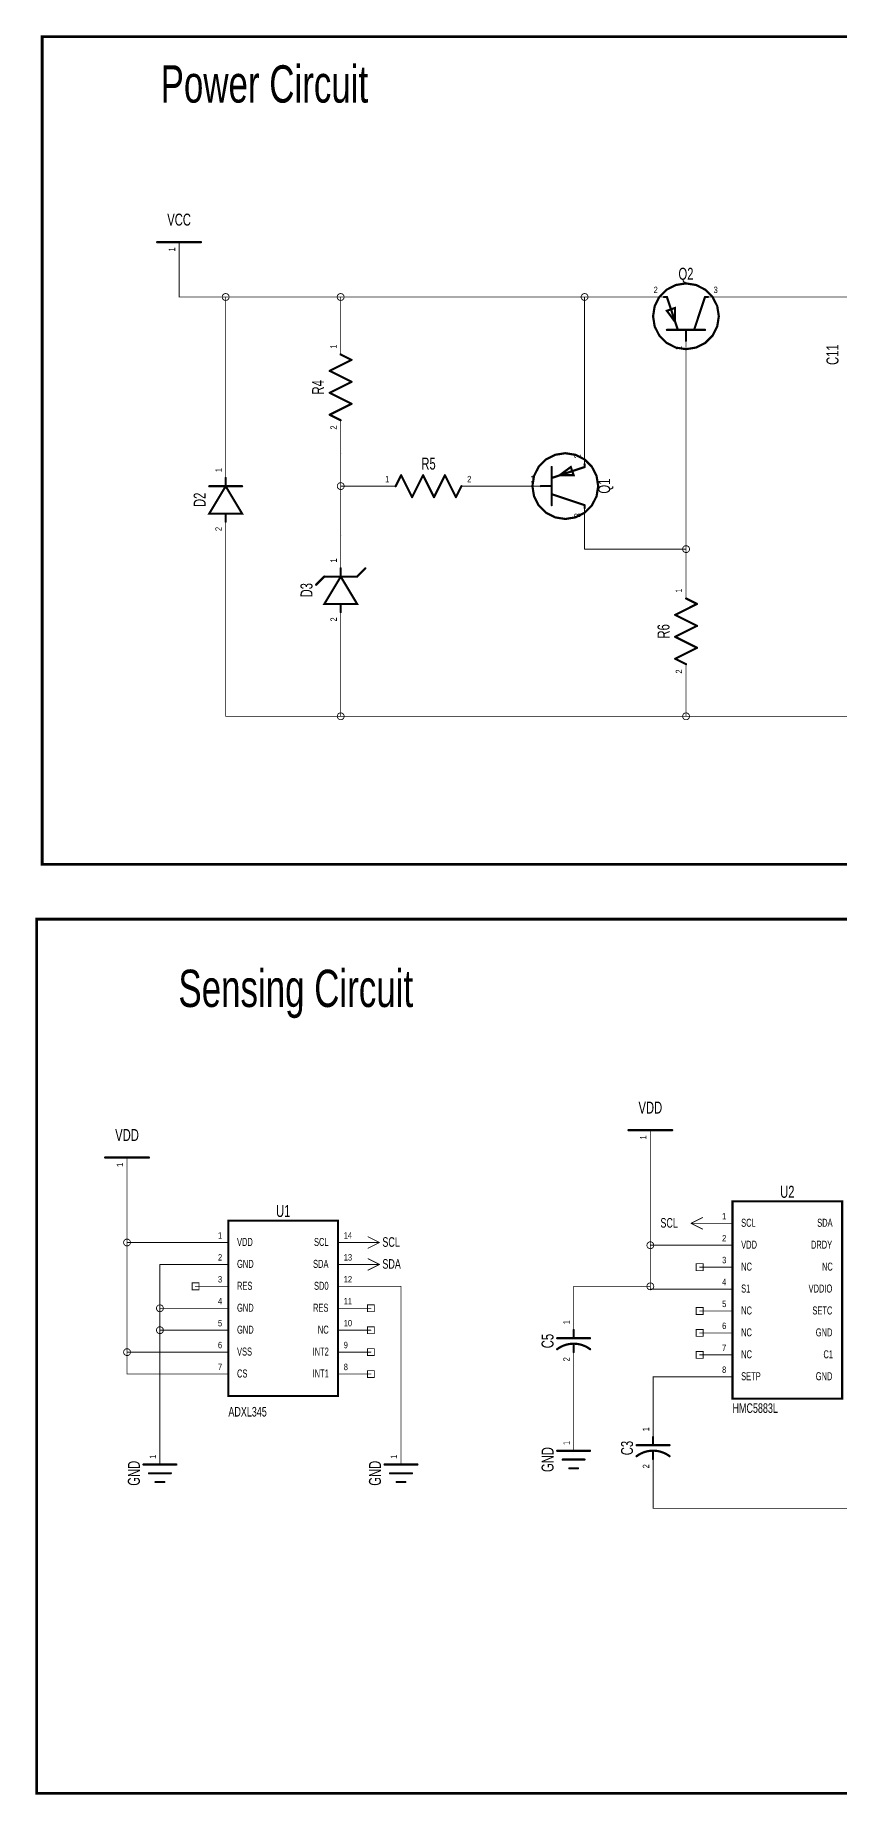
# Model space of a CAD drawing. Extents: x -0.01 to 8.42, y -0.01 to 8.02.
# Drawn here: x -0.01 to 3.66, y -0.01 to 8.02 of the extents above; entities that cross this region are included whole.
import ezdxf
from ezdxf.enums import TextEntityAlignment as Align

# ---------------------------------------------------------------- set-up
doc = ezdxf.new("R2010")
doc.units = 0
for name, color, linetype in [('Element', 253, 'CONTINUOUS'), ('Net', 50, 'CONTINUOUS'), ('Pin', 50, 'CONTINUOUS'), ('Shapes', 252, 'CONTINUOUS')]:
    doc.layers.add(name, color=color, linetype=linetype)

msp = doc.modelspace()

# ---------------------------------------------------------------- linework, layer by layer
at = {"layer": 'Element', "linetype": 'CONTINUOUS'}
for points, const_width in [([(0.5475, 7.075, 1), (0.5525, 7.075, 1), (0.5475, 7.075, 1)], 0.0049), ([(0.7475, 7.075, 1), (0.7525, 7.075, 1), (0.7475, 7.075, 1)], 0.0049), ([(2.86, 6.825, 1), (2.865, 6.825, 1), (2.86, 6.825, 1)], 0.0049), ([(2.873, 6.825, 1), (2.878, 6.825, 1), (2.873, 6.825, 1)], 0.0049), ([(2.873, 6.825, 1), (2.878, 6.825, 1), (2.873, 6.825, 1)], 0.0049), ([(3.047, 6.825, 1), (3.052, 6.825, 1), (3.047, 6.825, 1)], 0.0049), ([(3.047, 6.825, 1), (3.052, 6.825, 1), (3.047, 6.825, 1)], 0.0049), ([(3.06, 6.825, 1), (3.065, 6.825, 1), (3.06, 6.825, 1)], 0.0049), ([(2.81, 6.737, 1), (2.815, 6.737, 1), (2.81, 6.737, 1)], 0.005), ([(2.873, 6.675, 1), (2.878, 6.675, 1), (2.873, 6.675, 1)], 0.0049), ([(2.91, 6.712, 1), (2.915, 6.712, 1), (2.91, 6.712, 1)], 0.0049), ([(2.923, 6.675, 1), (2.928, 6.675, 1), (2.923, 6.675, 1)], 0.0049), ([(2.96, 6.675, 1), (2.965, 6.675, 1), (2.96, 6.675, 1)], 0.0049), ([(2.997, 6.675, 1), (3.002, 6.675, 1), (2.997, 6.675, 1)], 0.0049), ([(3.047, 6.675, 1), (3.052, 6.675, 1), (3.047, 6.675, 1)], 0.0049), ([(2.96, 6.625, 1), (2.965, 6.625, 1), (2.96, 6.625, 1)], 0.0049), ([(1.3845, 6.563, 1), (1.3895, 6.563, 1), (1.3845, 6.563, 1)], 0.0049), ([(1.4345, 6.538, 1), (1.4395, 6.538, 1), (1.4345, 6.538, 1)], 0.0049), ([(1.4345, 6.538, 1), (1.4395, 6.538, 1), (1.4345, 6.538, 1)], 0.0049), ([(1.3345, 6.488, 1), (1.3395, 6.488, 1), (1.3345, 6.488, 1)], 0.0049), ([(1.3345, 6.488, 1), (1.3395, 6.488, 1), (1.3345, 6.488, 1)], 0.0049), ([(1.4345, 6.438, 1), (1.4395, 6.438, 1), (1.4345, 6.438, 1)], 0.0049), ([(1.4345, 6.438, 1), (1.4395, 6.438, 1), (1.4345, 6.438, 1)], 0.0049), ([(1.3345, 6.388, 1), (1.3395, 6.388, 1), (1.3345, 6.388, 1)], 0.0049), ([(1.3345, 6.388, 1), (1.3395, 6.388, 1), (1.3345, 6.388, 1)], 0.0049), ([(1.4345, 6.338, 1), (1.4395, 6.338, 1), (1.4345, 6.338, 1)], 0.0049), ([(1.4345, 6.338, 1), (1.4395, 6.338, 1), (1.4345, 6.338, 1)], 0.0049), ([(1.3345, 6.288, 1), (1.3395, 6.288, 1), (1.3345, 6.288, 1)], 0.0049), ([(1.3345, 6.288, 1), (1.3395, 6.288, 1), (1.3345, 6.288, 1)], 0.0049), ([(1.3845, 6.263, 1), (1.3895, 6.263, 1), (1.3845, 6.263, 1)], 0.0049), ([(2.3475, 6.0495, 1), (2.3525, 6.0495, 1), (2.3475, 6.0495, 1)], 0.0049), ([(2.4975, 6.0625, 1), (2.5025, 6.0625, 1), (2.4975, 6.0625, 1)], 0.0049), ([(2.4975, 6.0495, 1), (2.5025, 6.0495, 1), (2.4975, 6.0495, 1)], 0.0049), ([(2.4975, 6.0495, 1), (2.5025, 6.0495, 1), (2.4975, 6.0495, 1)], 0.0049), ([(0.785, 5.962, 1), (0.79, 5.962, 1), (0.785, 5.962, 1)], 0.0049), ([(0.86, 6, 1), (0.865, 6, 1), (0.86, 6, 1)], 0.0049), ([(0.86, 5.962, 1), (0.865, 5.962, 1), (0.86, 5.962, 1)], 0.0049), ([(0.86, 5.962, 1), (0.865, 5.962, 1), (0.86, 5.962, 1)], 0.0049), ([(0.935, 5.962, 1), (0.94, 5.962, 1), (0.935, 5.962, 1)], 0.0049), ([(1.6355, 5.962, 1), (1.6405, 5.962, 1), (1.6355, 5.962, 1)], 0.0049), ([(1.6605, 6.012, 1), (1.6655, 6.012, 1), (1.6605, 6.012, 1)], 0.0049), ([(1.6605, 6.012, 1), (1.6655, 6.012, 1), (1.6605, 6.012, 1)], 0.0049), ([(1.7605, 6.012, 1), (1.7655, 6.012, 1), (1.7605, 6.012, 1)], 0.0049), ([(1.7605, 6.012, 1), (1.7655, 6.012, 1), (1.7605, 6.012, 1)], 0.0049), ([(1.8605, 6.012, 1), (1.8655, 6.012, 1), (1.8605, 6.012, 1)], 0.0049), ([(1.8605, 6.012, 1), (1.8655, 6.012, 1), (1.8605, 6.012, 1)], 0.0049), ([(1.9355, 5.962, 1), (1.9405, 5.962, 1), (1.9355, 5.962, 1)], 0.0049), ([(2.2595, 5.9625, 1), (2.2645, 5.9625, 1), (2.2595, 5.9625, 1)], 0.005), ([(2.2975, 5.9625, 1), (2.3025, 5.9625, 1), (2.2975, 5.9625, 1)], 0.0049), ([(2.3475, 5.9995, 1), (2.3525, 5.9995, 1), (2.3475, 5.9995, 1)], 0.0049), ([(2.3475, 5.9625, 1), (2.3525, 5.9625, 1), (2.3475, 5.9625, 1)], 0.0049), ([(2.3845, 6.0125, 1), (2.3895, 6.0125, 1), (2.3845, 6.0125, 1)], 0.0049), ([(1.7105, 5.912, 1), (1.7155, 5.912, 1), (1.7105, 5.912, 1)], 0.0049), ([(1.7105, 5.912, 1), (1.7155, 5.912, 1), (1.7105, 5.912, 1)], 0.0049), ([(1.8105, 5.912, 1), (1.8155, 5.912, 1), (1.8105, 5.912, 1)], 0.0049), ([(1.8105, 5.912, 1), (1.8155, 5.912, 1), (1.8105, 5.912, 1)], 0.0049), ([(1.9105, 5.912, 1), (1.9155, 5.912, 1), (1.9105, 5.912, 1)], 0.0049), ([(1.9105, 5.912, 1), (1.9155, 5.912, 1), (1.9105, 5.912, 1)], 0.0049), ([(2.3475, 5.9255, 1), (2.3525, 5.9255, 1), (2.3475, 5.9255, 1)], 0.0049), ([(2.3475, 5.8755, 1), (2.3525, 5.8755, 1), (2.3475, 5.8755, 1)], 0.0049), ([(2.4975, 5.8755, 1), (2.5025, 5.8755, 1), (2.4975, 5.8755, 1)], 0.0049), ([(2.4975, 5.8755, 1), (2.5025, 5.8755, 1), (2.4975, 5.8755, 1)], 0.0049), ([(2.4975, 5.8625, 1), (2.5025, 5.8625, 1), (2.4975, 5.8625, 1)], 0.0049), ([(0.86, 5.837, 1), (0.865, 5.837, 1), (0.86, 5.837, 1)], 0.0049), ([(0.86, 5.8, 1), (0.865, 5.8, 1), (0.86, 5.8, 1)], 0.0049), ([(1.31, 5.55, 1), (1.315, 5.55, 1), (1.31, 5.55, 1)], 0.0049), ([(1.31, 5.5495, 1), (1.315, 5.5495, 1), (1.31, 5.5495, 1)], 0.0049), ([(1.385, 5.5875, 1), (1.39, 5.5875, 1), (1.385, 5.5875, 1)], 0.0049), ([(1.385, 5.5495, 1), (1.39, 5.5495, 1), (1.385, 5.5495, 1)], 0.0049), ([(1.385, 5.5495, 1), (1.39, 5.5495, 1), (1.385, 5.5495, 1)], 0.0049), ([(1.46, 5.55, 1), (1.465, 5.55, 1), (1.46, 5.55, 1)], 0.0049), ([(1.46, 5.5495, 1), (1.465, 5.5495, 1), (1.46, 5.5495, 1)], 0.0049), ([(1.4975, 5.5875, 1), (1.5025, 5.5875, 1), (1.4975, 5.5875, 1)], 0.0049), ([(1.2725, 5.5125, 1), (1.2775, 5.5125, 1), (1.2725, 5.5125, 1)], 0.0049), ([(1.385, 5.4245, 1), (1.39, 5.4245, 1), (1.385, 5.4245, 1)], 0.0049), ([(1.385, 5.3875, 1), (1.39, 5.3875, 1), (1.385, 5.3875, 1)], 0.0049), ([(2.9105, 5.375, 1), (2.9155, 5.375, 1), (2.9105, 5.375, 1)], 0.0049), ([(2.9105, 5.375, 1), (2.9155, 5.375, 1), (2.9105, 5.375, 1)], 0.0049), ([(2.9605, 5.45, 1), (2.9655, 5.45, 1), (2.9605, 5.45, 1)], 0.0049), ([(3.0105, 5.425, 1), (3.0155, 5.425, 1), (3.0105, 5.425, 1)], 0.0049), ([(3.0105, 5.425, 1), (3.0155, 5.425, 1), (3.0105, 5.425, 1)], 0.0049), ([(3.0105, 5.325, 1), (3.0155, 5.325, 1), (3.0105, 5.325, 1)], 0.0049), ([(3.0105, 5.325, 1), (3.0155, 5.325, 1), (3.0105, 5.325, 1)], 0.0049), ([(2.9105, 5.275, 1), (2.9155, 5.275, 1), (2.9105, 5.275, 1)], 0.0049), ([(2.9105, 5.275, 1), (2.9155, 5.275, 1), (2.9105, 5.275, 1)], 0.0049), ([(3.0105, 5.225, 1), (3.0155, 5.225, 1), (3.0105, 5.225, 1)], 0.0049), ([(3.0105, 5.225, 1), (3.0155, 5.225, 1), (3.0105, 5.225, 1)], 0.0049), ([(2.9105, 5.175, 1), (2.9155, 5.175, 1), (2.9105, 5.175, 1)], 0.0049), ([(2.9105, 5.175, 1), (2.9155, 5.175, 1), (2.9105, 5.175, 1)], 0.0049), ([(2.9605, 5.15, 1), (2.9655, 5.15, 1), (2.9605, 5.15, 1)], 0.0049), ([(2.6975, 3.025, 1), (2.7025, 3.025, 1), (2.6975, 3.025, 1)], 0.0049), ([(2.8975, 3.025, 1), (2.9025, 3.025, 1), (2.8975, 3.025, 1)], 0.0049), ([(0.31, 2.9, 1), (0.315, 2.9, 1), (0.31, 2.9, 1)], 0.0049), ([(0.51, 2.9, 1), (0.515, 2.9, 1), (0.51, 2.9, 1)], 0.0049), ([(2.4475, 2.113, 1), (2.4525, 2.113, 1), (2.4475, 2.113, 1)], 0.0049), ([(2.3723, 2.0258, 1), (2.3773, 2.0258, 1), (2.3723, 2.0258, 1)], 0.005), ([(2.3725, 2.076, 1), (2.3775, 2.076, 1), (2.3725, 2.076, 1)], 0.0049), ([(2.4475, 2.076, 1), (2.4525, 2.076, 1), (2.4475, 2.076, 1)], 0.0049), ([(2.4475, 2.051, 1), (2.4525, 2.051, 1), (2.4475, 2.051, 1)], 0.0049), ([(2.4475, 2.013, 1), (2.4525, 2.013, 1), (2.4475, 2.013, 1)], 0.0049), ([(2.5225, 2.076, 1), (2.5275, 2.076, 1), (2.5225, 2.076, 1)], 0.0049), ([(2.5227, 2.0258, 1), (2.5277, 2.0258, 1), (2.5227, 2.0258, 1)], 0.005), ([(2.81, 1.625, 1), (2.815, 1.625, 1), (2.81, 1.625, 1)], 0.0049), ([(2.3725, 1.5625, 1), (2.3775, 1.5625, 1), (2.3725, 1.5625, 1)], 0.0049), ([(2.3975, 1.5225, 1), (2.4025, 1.5225, 1), (2.3975, 1.5225, 1)], 0.0049), ([(2.4975, 1.5225, 1), (2.5025, 1.5225, 1), (2.4975, 1.5225, 1)], 0.0049), ([(2.5225, 1.5625, 1), (2.5275, 1.5625, 1), (2.5225, 1.5625, 1)], 0.0049), ([(2.7348, 1.5378, 1), (2.7398, 1.5378, 1), (2.7348, 1.5378, 1)], 0.005), ([(2.735, 1.588, 1), (2.74, 1.588, 1), (2.735, 1.588, 1)], 0.0049), ([(2.81, 1.588, 1), (2.815, 1.588, 1), (2.81, 1.588, 1)], 0.0049), ([(2.81, 1.563, 1), (2.815, 1.563, 1), (2.81, 1.563, 1)], 0.0049), ([(2.81, 1.525, 1), (2.815, 1.525, 1), (2.81, 1.525, 1)], 0.0049), ([(2.885, 1.588, 1), (2.89, 1.588, 1), (2.885, 1.588, 1)], 0.0049), ([(2.8852, 1.5378, 1), (2.8902, 1.5378, 1), (2.8852, 1.5378, 1)], 0.005), ([(0.485, 1.5, 1), (0.49, 1.5, 1), (0.485, 1.5, 1)], 0.0049), ([(0.51, 1.46, 1), (0.515, 1.46, 1), (0.51, 1.46, 1)], 0.0049), ([(0.61, 1.46, 1), (0.615, 1.46, 1), (0.61, 1.46, 1)], 0.0049), ([(0.635, 1.5, 1), (0.64, 1.5, 1), (0.635, 1.5, 1)], 0.0049), ([(1.585, 1.5, 1), (1.59, 1.5, 1), (1.585, 1.5, 1)], 0.0049), ([(1.61, 1.46, 1), (1.615, 1.46, 1), (1.61, 1.46, 1)], 0.0049), ([(1.71, 1.46, 1), (1.715, 1.46, 1), (1.71, 1.46, 1)], 0.0049), ([(1.735, 1.5, 1), (1.74, 1.5, 1), (1.735, 1.5, 1)], 0.0049), ([(2.4275, 1.4825, 1), (2.4325, 1.4825, 1), (2.4275, 1.4825, 1)], 0.0049), ([(2.4675, 1.4825, 1), (2.4725, 1.4825, 1), (2.4675, 1.4825, 1)], 0.0049), ([(0.54, 1.42, 1), (0.545, 1.42, 1), (0.54, 1.42, 1)], 0.0049), ([(0.58, 1.42, 1), (0.585, 1.42, 1), (0.58, 1.42, 1)], 0.0049), ([(1.64, 1.42, 1), (1.645, 1.42, 1), (1.64, 1.42, 1)], 0.0049), ([(1.68, 1.42, 1), (1.685, 1.42, 1), (1.68, 1.42, 1)], 0.0049)]:
    msp.add_lwpolyline(points, format="xyb", dxfattribs=dict(at, const_width=const_width))
for points, const_width in [([(0.55, 7.075), (0.75, 7.075)], 0.0098), ([(2.8125, 6.737), (2.8198, 6.6906), (2.8411, 6.6488), (2.8743, 6.6156), (2.9161, 6.5943), (2.9625, 6.587), (3.0089, 6.5943), (3.0507, 6.6156), (3.0839, 6.6488), (3.1052, 6.6906), (3.1125, 6.737), (3.1052, 6.7833), (3.0839, 6.8252), (3.0507, 6.8583), (3.0089, 6.8797), (2.9625, 6.887), (2.9161, 6.8797), (2.8743, 6.8583), (2.8411, 6.8252), (2.8198, 6.7833), (2.8125, 6.737)], 0.01), ([(2.8625, 6.825), (2.8755, 6.825)], 0.0098), ([(2.9255, 6.675), (2.8755, 6.825)], 0.0098), ([(2.9995, 6.675), (3.0495, 6.825)], 0.0098), ([(3.0495, 6.825), (3.0625, 6.825)], 0.0098), ([(2.9125, 6.712), (2.9125, 6.775), (2.8755, 6.762), (2.9125, 6.712)], 0.0098), ([(2.8755, 6.675), (3.0495, 6.675)], 0.0098), ([(2.9625, 6.625), (2.9625, 6.675)], 0.0098), ([(1.437, 6.538), (1.337, 6.488)], 0.0098), ([(1.387, 6.563), (1.437, 6.538)], 0.0098), ([(1.337, 6.488), (1.437, 6.438)], 0.0098), ([(1.437, 6.438), (1.337, 6.388)], 0.0098), ([(1.337, 6.388), (1.437, 6.338)], 0.0098), ([(1.437, 6.338), (1.337, 6.288)], 0.0098), ([(1.337, 6.288), (1.387, 6.263)], 0.0098), ([(2.262, 5.9625), (2.2693, 5.9161), (2.2906, 5.8743), (2.3238, 5.8411), (2.3656, 5.8198), (2.412, 5.8125), (2.4583, 5.8198), (2.5002, 5.8411), (2.5333, 5.8743), (2.5547, 5.9161), (2.562, 5.9625), (2.5547, 6.0089), (2.5333, 6.0507), (2.5002, 6.0839), (2.4583, 6.1052), (2.412, 6.1125), (2.3656, 6.1052), (2.3238, 6.0839), (2.2906, 6.0507), (2.2693, 6.0089), (2.262, 5.9625)], 0.01), ([(2.35, 6.0495), (2.35, 5.8755)], 0.0098), ([(2.35, 5.9995), (2.5, 6.0495)], 0.0098), ([(2.387, 6.0125), (2.45, 6.0125), (2.437, 6.0495), (2.387, 6.0125)], 0.0098), ([(2.5, 6.0625), (2.5, 6.0495)], 0.0098), ([(0.8625, 5.962), (0.7875, 5.837), (0.9375, 5.837), (0.8625, 5.962)], 0.0098), ([(0.9375, 5.962), (0.7875, 5.962)], 0.0098), ([(0.8625, 5.962), (0.8625, 6)], 0.0098), ([(1.638, 5.962), (1.663, 6.012)], 0.0098), ([(1.663, 6.012), (1.713, 5.912)], 0.0098), ([(1.713, 5.912), (1.763, 6.012)], 0.0098), ([(1.763, 6.012), (1.813, 5.912)], 0.0098), ([(1.813, 5.912), (1.863, 6.012)], 0.0098), ([(1.863, 6.012), (1.913, 5.912)], 0.0098), ([(1.913, 5.912), (1.938, 5.962)], 0.0098), ([(2.3, 5.9625), (2.35, 5.9625)], 0.0098), ([(2.35, 5.9255), (2.5, 5.8755)], 0.0098), ([(2.5, 5.8755), (2.5, 5.8625)], 0.0098), ([(0.8625, 5.8), (0.8625, 5.837)], 0.0098), ([(1.3125, 5.55), (1.275, 5.5125)], 0.0098), ([(1.3875, 5.5495), (1.3125, 5.4245), (1.4625, 5.4245), (1.3875, 5.5495)], 0.0098), ([(1.4625, 5.5495), (1.3125, 5.5495)], 0.0098), ([(1.3875, 5.5495), (1.3875, 5.5875)], 0.0098), ([(1.4625, 5.55), (1.5, 5.5875)], 0.0098), ([(1.3875, 5.3875), (1.3875, 5.4245)], 0.0098), ([(3.013, 5.425), (2.913, 5.375)], 0.0098), ([(2.913, 5.375), (3.013, 5.325)], 0.0098), ([(2.963, 5.45), (3.013, 5.425)], 0.0098), ([(3.013, 5.325), (2.913, 5.275)], 0.0098), ([(2.913, 5.275), (3.013, 5.225)], 0.0098), ([(3.013, 5.225), (2.913, 5.175)], 0.0098), ([(2.913, 5.175), (2.963, 5.15)], 0.0098), ([(2.7, 3.025), (2.9, 3.025)], 0.0098), ([(0.3125, 2.9), (0.5125, 2.9)], 0.0098), ([(3.175, 2.7), (3.675, 2.7), (3.675, 1.8), (3.175, 1.8), (3.175, 2.7)], 0.0098), ([(0.875, 2.6125), (1.375, 2.6125), (1.375, 1.8125), (0.875, 1.8125), (0.875, 2.6125)], 0.0098), ([(2.45, 2.113), (2.45, 2.076)], 0.0098), ([(2.5252, 2.0258), (2.5186, 2.0305), (2.5117, 2.0347), (2.5046, 2.0385), (2.4972, 2.0417), (2.4897, 2.0445), (2.4819, 2.0469), (2.4741, 2.0487), (2.4661, 2.05), (2.4581, 2.0507), (2.45, 2.051), (2.4419, 2.0507), (2.4339, 2.05), (2.4259, 2.0487), (2.4181, 2.0469), (2.4103, 2.0445), (2.4028, 2.0417), (2.3954, 2.0384), (2.3883, 2.0347), (2.3814, 2.0305), (2.3748, 2.0258)], 0.01), ([(2.375, 2.076), (2.525, 2.076)], 0.0098), ([(2.45, 2.051), (2.45, 2.013)], 0.0098), ([(2.8125, 1.625), (2.8125, 1.588)], 0.0098), ([(2.375, 1.5625), (2.525, 1.5625)], 0.0098), ([(2.4, 1.5225), (2.5, 1.5225)], 0.0098), ([(2.8877, 1.5378), (2.8811, 1.5425), (2.8742, 1.5467), (2.8671, 1.5505), (2.8597, 1.5537), (2.8522, 1.5565), (2.8444, 1.5589), (2.8366, 1.5607), (2.8286, 1.562), (2.8206, 1.5627), (2.8125, 1.563), (2.8044, 1.5627), (2.7964, 1.562), (2.7884, 1.5607), (2.7806, 1.5589), (2.7728, 1.5565), (2.7653, 1.5537), (2.7579, 1.5504), (2.7508, 1.5467), (2.7439, 1.5425), (2.7373, 1.5378)], 0.01), ([(2.7375, 1.588), (2.8875, 1.588)], 0.0098), ([(2.8125, 1.563), (2.8125, 1.525)], 0.0098), ([(0.4875, 1.5), (0.6375, 1.5)], 0.0098), ([(0.5125, 1.46), (0.6125, 1.46)], 0.0098), ([(1.5875, 1.5), (1.7375, 1.5)], 0.0098), ([(1.6125, 1.46), (1.7125, 1.46)], 0.0098), ([(2.43, 1.4825), (2.47, 1.4825)], 0.0098), ([(0.5425, 1.42), (0.5825, 1.42)], 0.0098), ([(1.6425, 1.42), (1.6825, 1.42)], 0.0098)]:
    msp.add_lwpolyline(points, dxfattribs=dict(at, const_width=const_width))
at = {"layer": 'Net', "linetype": 'CONTINUOUS', "const_width": 0.002}
for points in [[(0.649, 6.925, 1), (0.651, 6.925, 1), (0.649, 6.925, 1)], [(0.649, 6.825, 1), (0.651, 6.825, 1), (0.649, 6.825, 1)], [(0.649, 6.825, 1), (0.651, 6.825, 1), (0.649, 6.825, 1)], [(0.8458, 6.825, 1), (0.8477, 6.825, 1), (0.8458, 6.825, 1)], [(0.8615, 6.825, 1), (0.8635, 6.825, 1), (0.8615, 6.825, 1)], [(0.8615, 6.825, 1), (0.8635, 6.825, 1), (0.8615, 6.825, 1)], [(0.8615, 6.825, 1), (0.8635, 6.825, 1), (0.8615, 6.825, 1)], [(1.3703, 6.825, 1), (1.3722, 6.825, 1), (1.3703, 6.825, 1)], [(1.386, 6.825, 1), (1.388, 6.825, 1), (1.386, 6.825, 1)], [(1.386, 6.825, 1), (1.388, 6.825, 1), (1.386, 6.825, 1)], [(1.386, 6.825, 1), (1.388, 6.825, 1), (1.386, 6.825, 1)], [(1.386, 6.825, 1), (1.388, 6.825, 1), (1.386, 6.825, 1)], [(1.386, 6.825, 1), (1.388, 6.825, 1), (1.386, 6.825, 1)], [(2.4833, 6.825, 1), (2.4852, 6.825, 1), (2.4833, 6.825, 1)], [(2.499, 6.825, 1), (2.501, 6.825, 1), (2.499, 6.825, 1)], [(2.7115, 6.825, 1), (2.7135, 6.825, 1), (2.7115, 6.825, 1)], [(3.2115, 6.825, 1), (3.2135, 6.825, 1), (3.2115, 6.825, 1)], [(1.386, 6.713, 1), (1.388, 6.713, 1), (1.386, 6.713, 1)], [(2.962, 6.475, 1), (2.964, 6.475, 1), (2.962, 6.475, 1)], [(2.499, 6.2125, 1), (2.501, 6.2125, 1), (2.499, 6.2125, 1)], [(0.8615, 6.15, 1), (0.8635, 6.15, 1), (0.8615, 6.15, 1)], [(1.3865, 6.113, 1), (1.3885, 6.113, 1), (1.3865, 6.113, 1)], [(1.3708, 5.9625, 1), (1.3727, 5.9625, 1), (1.3708, 5.9625, 1)], [(1.3865, 5.9625, 1), (1.3885, 5.9625, 1), (1.3865, 5.9625, 1)], [(1.4865, 5.9625, 1), (1.4885, 5.9625, 1), (1.4865, 5.9625, 1)], [(2.0865, 5.9625, 1), (2.0885, 5.9625, 1), (2.0865, 5.9625, 1)], [(2.149, 5.9625, 1), (2.151, 5.9625, 1), (2.149, 5.9625, 1)], [(1.3865, 5.7375, 1), (1.3885, 5.7375, 1), (1.3865, 5.7375, 1)], [(2.499, 5.7125, 1), (2.501, 5.7125, 1), (2.499, 5.7125, 1)], [(0.8615, 5.65, 1), (0.8635, 5.65, 1), (0.8615, 5.65, 1)], [(2.499, 5.675, 1), (2.501, 5.675, 1), (2.499, 5.675, 1)], [(2.499, 5.675, 1), (2.501, 5.675, 1), (2.499, 5.675, 1)], [(2.9463, 5.675, 1), (2.9482, 5.675, 1), (2.9463, 5.675, 1)], [(2.962, 5.675, 1), (2.964, 5.675, 1), (2.962, 5.675, 1)], [(2.962, 5.6, 1), (2.964, 5.6, 1), (2.962, 5.6, 1)], [(1.3865, 5.2375, 1), (1.3885, 5.2375, 1), (1.3865, 5.2375, 1)], [(2.962, 5, 1), (2.964, 5, 1), (2.962, 5, 1)], [(0.8615, 4.9125, 1), (0.8635, 4.9125, 1), (0.8615, 4.9125, 1)], [(0.8615, 4.9125, 1), (0.8635, 4.9125, 1), (0.8615, 4.9125, 1)], [(1.3708, 4.9125, 1), (1.3727, 4.9125, 1), (1.3708, 4.9125, 1)], [(1.3865, 4.9125, 1), (1.3885, 4.9125, 1), (1.3865, 4.9125, 1)], [(2.9463, 4.9125, 1), (2.9482, 4.9125, 1), (2.9463, 4.9125, 1)], [(2.962, 4.9125, 1), (2.964, 4.9125, 1), (2.962, 4.9125, 1)], [(2.799, 2.875, 1), (2.801, 2.875, 1), (2.799, 2.875, 1)], [(0.4115, 2.75, 1), (0.4135, 2.75, 1), (0.4115, 2.75, 1)], [(0.3958, 2.5125, 1), (0.3977, 2.5125, 1), (0.3958, 2.5125, 1)], [(0.4115, 2.5125, 1), (0.4135, 2.5125, 1), (0.4115, 2.5125, 1)], [(0.4115, 2.5125, 1), (0.4135, 2.5125, 1), (0.4115, 2.5125, 1)], [(0.4115, 2.5125, 1), (0.4135, 2.5125, 1), (0.4115, 2.5125, 1)], [(0.724, 2.5125, 1), (0.726, 2.5125, 1), (0.724, 2.5125, 1)], [(2.7833, 2.5, 1), (2.7852, 2.5, 1), (2.7833, 2.5, 1)], [(2.799, 2.5, 1), (2.801, 2.5, 1), (2.799, 2.5, 1)], [(2.799, 2.5, 1), (2.801, 2.5, 1), (2.799, 2.5, 1)], [(2.799, 2.5, 1), (2.801, 2.5, 1), (2.799, 2.5, 1)], [(3.024, 2.5, 1), (3.026, 2.5, 1), (3.024, 2.5, 1)], [(0.5615, 2.4125, 1), (0.5635, 2.4125, 1), (0.5615, 2.4125, 1)], [(0.5615, 2.4125, 1), (0.5635, 2.4125, 1), (0.5615, 2.4125, 1)], [(0.724, 2.4125, 1), (0.726, 2.4125, 1), (0.724, 2.4125, 1)], [(1.524, 2.3125, 1), (1.526, 2.3125, 1), (1.524, 2.3125, 1)], [(1.6615, 2.3125, 1), (1.6635, 2.3125, 1), (1.6615, 2.3125, 1)], [(1.6615, 2.3125, 1), (1.6635, 2.3125, 1), (1.6615, 2.3125, 1)], [(2.449, 2.3125, 1), (2.451, 2.3125, 1), (2.449, 2.3125, 1)], [(2.449, 2.3125, 1), (2.451, 2.3125, 1), (2.449, 2.3125, 1)], [(2.449, 2.263, 1), (2.451, 2.263, 1), (2.449, 2.263, 1)], [(2.7833, 2.3125, 1), (2.7852, 2.3125, 1), (2.7833, 2.3125, 1)], [(2.799, 2.3125, 1), (2.801, 2.3125, 1), (2.799, 2.3125, 1)], [(2.799, 2.3, 1), (2.801, 2.3, 1), (2.799, 2.3, 1)], [(2.799, 2.3, 1), (2.801, 2.3, 1), (2.799, 2.3, 1)], [(3.024, 2.3, 1), (3.026, 2.3, 1), (3.024, 2.3, 1)], [(0.5458, 2.2125, 1), (0.5477, 2.2125, 1), (0.5458, 2.2125, 1)], [(0.5615, 2.2125, 1), (0.5635, 2.2125, 1), (0.5615, 2.2125, 1)], [(0.724, 2.2125, 1), (0.726, 2.2125, 1), (0.724, 2.2125, 1)], [(0.5458, 2.1125, 1), (0.5477, 2.1125, 1), (0.5458, 2.1125, 1)], [(0.5615, 2.1125, 1), (0.5635, 2.1125, 1), (0.5615, 2.1125, 1)], [(0.724, 2.1125, 1), (0.726, 2.1125, 1), (0.724, 2.1125, 1)], [(0.3958, 2.0125, 1), (0.3977, 2.0125, 1), (0.3958, 2.0125, 1)], [(0.4115, 2.0125, 1), (0.4135, 2.0125, 1), (0.4115, 2.0125, 1)], [(0.724, 2.0125, 1), (0.726, 2.0125, 1), (0.724, 2.0125, 1)], [(0.4115, 1.9125, 1), (0.4135, 1.9125, 1), (0.4115, 1.9125, 1)], [(0.4115, 1.9125, 1), (0.4135, 1.9125, 1), (0.4115, 1.9125, 1)], [(0.724, 1.9125, 1), (0.726, 1.9125, 1), (0.724, 1.9125, 1)], [(2.449, 1.863, 1), (2.451, 1.863, 1), (2.449, 1.863, 1)], [(2.8115, 1.9, 1), (2.8135, 1.9, 1), (2.8115, 1.9, 1)], [(2.8115, 1.9, 1), (2.8135, 1.9, 1), (2.8115, 1.9, 1)], [(3.024, 1.9, 1), (3.026, 1.9, 1), (3.024, 1.9, 1)], [(2.8115, 1.775, 1), (2.8135, 1.775, 1), (2.8115, 1.775, 1)], [(2.449, 1.7125, 1), (2.451, 1.7125, 1), (2.449, 1.7125, 1)], [(0.5615, 1.65, 1), (0.5635, 1.65, 1), (0.5615, 1.65, 1)], [(1.6615, 1.65, 1), (1.6635, 1.65, 1), (1.6615, 1.65, 1)], [(2.8115, 1.375, 1), (2.8135, 1.375, 1), (2.8115, 1.375, 1)], [(2.8115, 1.3, 1), (2.8135, 1.3, 1), (2.8115, 1.3, 1)], [(2.8115, 1.3, 1), (2.8135, 1.3, 1), (2.8115, 1.3, 1)]]:
    msp.add_lwpolyline(points, format="xyb", dxfattribs=at)
at = {"layer": 'Net', "linetype": 'CONTINUOUS', "const_width": 0.0039}
for points in [[(0.65, 6.925), (0.65, 6.825)], [(0.65, 6.825), (0.8625, 6.825)], [(0.8468, 6.825), (0.8475, 6.8201), (0.8498, 6.8157), (0.8532, 6.8123), (0.8576, 6.81), (0.8625, 6.8093), (0.8674, 6.81), (0.8718, 6.8123), (0.8752, 6.8157), (0.8775, 6.8201), (0.8782, 6.825), (0.8775, 6.8299), (0.8752, 6.8343), (0.8718, 6.8377), (0.8674, 6.84), (0.8625, 6.8407), (0.8576, 6.84), (0.8532, 6.8377), (0.8498, 6.8343), (0.8475, 6.8299), (0.8468, 6.825)], [(0.8625, 6.825), (0.8625, 6.15)], [(0.8625, 6.825), (1.387, 6.825)], [(1.3713, 6.825), (1.372, 6.8201), (1.3743, 6.8157), (1.3777, 6.8123), (1.3821, 6.81), (1.387, 6.8093), (1.3919, 6.81), (1.3963, 6.8123), (1.3997, 6.8157), (1.402, 6.8201), (1.4027, 6.825), (1.402, 6.8299), (1.3997, 6.8343), (1.3963, 6.8377), (1.3919, 6.84), (1.387, 6.8407), (1.3821, 6.84), (1.3777, 6.8377), (1.3743, 6.8343), (1.372, 6.8299), (1.3713, 6.825)], [(1.387, 6.825), (1.387, 6.713)], [(2.7125, 6.825), (1.387, 6.825)], [(1.387, 6.825), (1.387, 6.825)], [(1.387, 6.825), (1.387, 6.825)], [(2.4843, 6.825), (2.485, 6.8201), (2.4873, 6.8157), (2.4907, 6.8123), (2.4951, 6.81), (2.5, 6.8093), (2.5049, 6.81), (2.5093, 6.8123), (2.5127, 6.8157), (2.515, 6.8201), (2.5157, 6.825), (2.515, 6.8299), (2.5127, 6.8343), (2.5093, 6.8377), (2.5049, 6.84), (2.5, 6.8407), (2.4951, 6.84), (2.4907, 6.8377), (2.4873, 6.8343), (2.485, 6.8299), (2.4843, 6.825)], [(2.5, 6.2125), (2.5, 6.825)], [(3.2125, 6.825), (3.75, 6.825)], [(2.963, 6.475), (2.963, 5.6)], [(1.3875, 6.113), (1.3875, 5.7375)], [(1.3718, 5.9625), (1.3725, 5.9576), (1.3748, 5.9532), (1.3782, 5.9498), (1.3826, 5.9475), (1.3875, 5.9468), (1.3924, 5.9475), (1.3968, 5.9498), (1.4002, 5.9532), (1.4025, 5.9576), (1.4032, 5.9625), (1.4025, 5.9674), (1.4002, 5.9718), (1.3968, 5.9752), (1.3924, 5.9775), (1.3875, 5.9782), (1.3826, 5.9775), (1.3782, 5.9752), (1.3748, 5.9718), (1.3725, 5.9674), (1.3718, 5.9625)], [(1.4875, 5.9625), (1.3875, 5.9625)], [(2.0875, 5.9625), (2.15, 5.9625)], [(2.5, 5.7125), (2.5, 5.675)], [(0.8625, 5.65), (0.8625, 4.9125)], [(2.5, 5.675), (2.963, 5.675)], [(2.9473, 5.675), (2.948, 5.6701), (2.9503, 5.6657), (2.9537, 5.6623), (2.9581, 5.66), (2.963, 5.6593), (2.9679, 5.66), (2.9723, 5.6623), (2.9757, 5.6657), (2.978, 5.6701), (2.9787, 5.675), (2.978, 5.6799), (2.9757, 5.6843), (2.9723, 5.6877), (2.9679, 5.69), (2.963, 5.6907), (2.9581, 5.69), (2.9537, 5.6877), (2.9503, 5.6843), (2.948, 5.6799), (2.9473, 5.675)], [(1.3875, 5.2375), (1.3875, 4.9125)], [(2.963, 5), (2.963, 4.9125)], [(0.8625, 4.9125), (4.4125, 4.9125)], [(1.3718, 4.9125), (1.3725, 4.9076), (1.3748, 4.9032), (1.3782, 4.8998), (1.3826, 4.8975), (1.3875, 4.8968), (1.3924, 4.8975), (1.3968, 4.8998), (1.4002, 4.9032), (1.4025, 4.9076), (1.4032, 4.9125), (1.4025, 4.9174), (1.4002, 4.9218), (1.3968, 4.9252), (1.3924, 4.9275), (1.3875, 4.9282), (1.3826, 4.9275), (1.3782, 4.9252), (1.3748, 4.9218), (1.3725, 4.9174), (1.3718, 4.9125)], [(2.9473, 4.9125), (2.948, 4.9076), (2.9503, 4.9032), (2.9537, 4.8998), (2.9581, 4.8975), (2.963, 4.8968), (2.9679, 4.8975), (2.9723, 4.8998), (2.9757, 4.9032), (2.978, 4.9076), (2.9787, 4.9125), (2.978, 4.9174), (2.9757, 4.9218), (2.9723, 4.9252), (2.9679, 4.9275), (2.963, 4.9282), (2.9581, 4.9275), (2.9537, 4.9252), (2.9503, 4.9218), (2.948, 4.9174), (2.9473, 4.9125)], [(2.8, 2.5), (2.8, 2.875)], [(0.4125, 2.5125), (0.4125, 2.75)], [(0.3968, 2.5125), (0.3975, 2.5076), (0.3998, 2.5032), (0.4032, 2.4998), (0.4076, 2.4975), (0.4125, 2.4968), (0.4174, 2.4975), (0.4218, 2.4998), (0.4252, 2.5032), (0.4275, 2.5076), (0.4282, 2.5125), (0.4275, 2.5174), (0.4252, 2.5218), (0.4218, 2.5252), (0.4174, 2.5275), (0.4125, 2.5282), (0.4076, 2.5275), (0.4032, 2.5252), (0.3998, 2.5218), (0.3975, 2.5174), (0.3968, 2.5125)], [(0.725, 2.5125), (0.4125, 2.5125)], [(0.4125, 1.9125), (0.4125, 2.5125)], [(2.7843, 2.5), (2.785, 2.4951), (2.7873, 2.4907), (2.7907, 2.4873), (2.7951, 2.485), (2.8, 2.4843), (2.8049, 2.485), (2.8093, 2.4873), (2.8127, 2.4907), (2.815, 2.4951), (2.8157, 2.5), (2.815, 2.5049), (2.8127, 2.5093), (2.8093, 2.5127), (2.8049, 2.515), (2.8, 2.5157), (2.7951, 2.515), (2.7907, 2.5127), (2.7873, 2.5093), (2.785, 2.5049), (2.7843, 2.5)], [(3.025, 2.5), (2.8, 2.5)], [(2.8, 2.3), (2.8, 2.5)], [(0.725, 2.4125), (0.5625, 2.4125)], [(0.5625, 2.4125), (0.5625, 1.65)], [(2.7843, 2.3125), (2.785, 2.3076), (2.7873, 2.3032), (2.7907, 2.2998), (2.7951, 2.2975), (2.8, 2.2968), (2.8049, 2.2975), (2.8093, 2.2998), (2.8127, 2.3032), (2.815, 2.3076), (2.8157, 2.3125), (2.815, 2.3174), (2.8127, 2.3218), (2.8093, 2.3252), (2.8049, 2.3275), (2.8, 2.3282), (2.7951, 2.3275), (2.7907, 2.3252), (2.7873, 2.3218), (2.785, 2.3174), (2.7843, 2.3125)], [(1.525, 2.3125), (1.6625, 2.3125)], [(1.6625, 2.3125), (1.6625, 1.65)], [(2.45, 2.263), (2.45, 2.3125)], [(2.45, 2.3125), (2.8, 2.3125)], [(3.025, 2.3), (2.8, 2.3)], [(0.5468, 2.2125), (0.5475, 2.2076), (0.5498, 2.2032), (0.5532, 2.1998), (0.5576, 2.1975), (0.5625, 2.1968), (0.5674, 2.1975), (0.5718, 2.1998), (0.5752, 2.2032), (0.5775, 2.2076), (0.5782, 2.2125), (0.5775, 2.2174), (0.5752, 2.2218), (0.5718, 2.2252), (0.5674, 2.2275), (0.5625, 2.2282), (0.5576, 2.2275), (0.5532, 2.2252), (0.5498, 2.2218), (0.5475, 2.2174), (0.5468, 2.2125)], [(0.725, 2.2125), (0.5625, 2.2125)], [(0.5468, 2.1125), (0.5475, 2.1076), (0.5498, 2.1032), (0.5532, 2.0998), (0.5576, 2.0975), (0.5625, 2.0968), (0.5674, 2.0975), (0.5718, 2.0998), (0.5752, 2.1032), (0.5775, 2.1076), (0.5782, 2.1125), (0.5775, 2.1174), (0.5752, 2.1218), (0.5718, 2.1252), (0.5674, 2.1275), (0.5625, 2.1282), (0.5576, 2.1275), (0.5532, 2.1252), (0.5498, 2.1218), (0.5475, 2.1174), (0.5468, 2.1125)], [(0.725, 2.1125), (0.5625, 2.1125)], [(0.3968, 2.0125), (0.3975, 2.0076), (0.3998, 2.0032), (0.4032, 1.9998), (0.4076, 1.9975), (0.4125, 1.9968), (0.4174, 1.9975), (0.4218, 1.9998), (0.4252, 2.0032), (0.4275, 2.0076), (0.4282, 2.0125), (0.4275, 2.0174), (0.4252, 2.0218), (0.4218, 2.0252), (0.4174, 2.0275), (0.4125, 2.0282), (0.4076, 2.0275), (0.4032, 2.0252), (0.3998, 2.0218), (0.3975, 2.0174), (0.3968, 2.0125)], [(0.725, 2.0125), (0.4125, 2.0125)], [(0.725, 1.9125), (0.4125, 1.9125)], [(2.45, 1.863), (2.45, 1.7125)], [(3.025, 1.9), (2.8125, 1.9)], [(2.8125, 1.9), (2.8125, 1.775)], [(2.8125, 1.3), (2.8125, 1.375)], [(3.9125, 1.3), (2.8125, 1.3)]]:
    msp.add_lwpolyline(points, dxfattribs=at)
at = {"layer": 'Pin', "linetype": 'CONTINUOUS', "const_width": 0.002}
for points in [[(0.649, 7.075, 1), (0.651, 7.075, 1), (0.649, 7.075, 1)], [(0.649, 6.925, 1), (0.651, 6.925, 1), (0.649, 6.925, 1)], [(2.7115, 6.825, 1), (2.7135, 6.825, 1), (2.7115, 6.825, 1)], [(2.8615, 6.825, 1), (2.8635, 6.825, 1), (2.8615, 6.825, 1)], [(3.0615, 6.825, 1), (3.0635, 6.825, 1), (3.0615, 6.825, 1)], [(3.2115, 6.825, 1), (3.2135, 6.825, 1), (3.2115, 6.825, 1)], [(1.386, 6.713, 1), (1.388, 6.713, 1), (1.386, 6.713, 1)], [(2.9615, 6.625, 1), (2.9635, 6.625, 1), (2.9615, 6.625, 1)], [(1.386, 6.563, 1), (1.388, 6.563, 1), (1.386, 6.563, 1)], [(2.9615, 6.475, 1), (2.9635, 6.475, 1), (2.9615, 6.475, 1)], [(1.386, 6.263, 1), (1.388, 6.263, 1), (1.386, 6.263, 1)], [(2.499, 6.2125, 1), (2.501, 6.2125, 1), (2.499, 6.2125, 1)], [(0.8615, 6.15, 1), (0.8635, 6.15, 1), (0.8615, 6.15, 1)], [(1.386, 6.113, 1), (1.388, 6.113, 1), (1.386, 6.113, 1)], [(2.499, 6.0625, 1), (2.501, 6.0625, 1), (2.499, 6.0625, 1)], [(0.8615, 6, 1), (0.8635, 6, 1), (0.8615, 6, 1)], [(1.487, 5.962, 1), (1.489, 5.962, 1), (1.487, 5.962, 1)], [(1.637, 5.962, 1), (1.639, 5.962, 1), (1.637, 5.962, 1)], [(1.937, 5.962, 1), (1.939, 5.962, 1), (1.937, 5.962, 1)], [(2.087, 5.962, 1), (2.089, 5.962, 1), (2.087, 5.962, 1)], [(2.149, 5.9625, 1), (2.151, 5.9625, 1), (2.149, 5.9625, 1)], [(2.299, 5.9625, 1), (2.301, 5.9625, 1), (2.299, 5.9625, 1)], [(2.499, 5.8625, 1), (2.501, 5.8625, 1), (2.499, 5.8625, 1)], [(0.8615, 5.8, 1), (0.8635, 5.8, 1), (0.8615, 5.8, 1)], [(1.3865, 5.7375, 1), (1.3885, 5.7375, 1), (1.3865, 5.7375, 1)], [(2.499, 5.7125, 1), (2.501, 5.7125, 1), (2.499, 5.7125, 1)], [(0.8615, 5.65, 1), (0.8635, 5.65, 1), (0.8615, 5.65, 1)], [(1.3865, 5.5875, 1), (1.3885, 5.5875, 1), (1.3865, 5.5875, 1)], [(2.962, 5.6, 1), (2.964, 5.6, 1), (2.962, 5.6, 1)], [(1.3865, 5.3875, 1), (1.3885, 5.3875, 1), (1.3865, 5.3875, 1)], [(2.962, 5.45, 1), (2.964, 5.45, 1), (2.962, 5.45, 1)], [(1.3865, 5.2375, 1), (1.3885, 5.2375, 1), (1.3865, 5.2375, 1)], [(2.962, 5.15, 1), (2.964, 5.15, 1), (2.962, 5.15, 1)], [(2.962, 5, 1), (2.964, 5, 1), (2.962, 5, 1)], [(2.799, 3.025, 1), (2.801, 3.025, 1), (2.799, 3.025, 1)], [(0.4115, 2.9, 1), (0.4135, 2.9, 1), (0.4115, 2.9, 1)], [(2.799, 2.875, 1), (2.801, 2.875, 1), (2.799, 2.875, 1)], [(0.4115, 2.75, 1), (0.4135, 2.75, 1), (0.4115, 2.75, 1)], [(2.9846, 2.6, 1), (2.9866, 2.6, 1), (2.9846, 2.6, 1)], [(2.9846, 2.6, 1), (2.9866, 2.6, 1), (2.9846, 2.6, 1)], [(2.9846, 2.6, 1), (2.9866, 2.6, 1), (2.9846, 2.6, 1)], [(3.024, 2.6, 1), (3.026, 2.6, 1), (3.024, 2.6, 1)], [(3.024, 2.6, 1), (3.026, 2.6, 1), (3.024, 2.6, 1)], [(3.0371, 2.6262, 1), (3.0391, 2.6262, 1), (3.0371, 2.6262, 1)], [(3.0371, 2.5738, 1), (3.0391, 2.5738, 1), (3.0371, 2.5738, 1)], [(3.174, 2.6, 1), (3.176, 2.6, 1), (3.174, 2.6, 1)], [(0.724, 2.5125, 1), (0.726, 2.5125, 1), (0.724, 2.5125, 1)], [(0.874, 2.5125, 1), (0.876, 2.5125, 1), (0.874, 2.5125, 1)], [(1.374, 2.5125, 1), (1.376, 2.5125, 1), (1.374, 2.5125, 1)], [(1.5109, 2.5387, 1), (1.5129, 2.5387, 1), (1.5109, 2.5387, 1)], [(1.5109, 2.4863, 1), (1.5129, 2.4863, 1), (1.5109, 2.4863, 1)], [(1.524, 2.5125, 1), (1.526, 2.5125, 1), (1.524, 2.5125, 1)], [(1.524, 2.5125, 1), (1.526, 2.5125, 1), (1.524, 2.5125, 1)], [(1.5634, 2.5125, 1), (1.5654, 2.5125, 1), (1.5634, 2.5125, 1)], [(1.5634, 2.5125, 1), (1.5654, 2.5125, 1), (1.5634, 2.5125, 1)], [(1.5634, 2.5125, 1), (1.5654, 2.5125, 1), (1.5634, 2.5125, 1)], [(3.024, 2.5, 1), (3.026, 2.5, 1), (3.024, 2.5, 1)], [(3.174, 2.5, 1), (3.176, 2.5, 1), (3.174, 2.5, 1)], [(0.724, 2.4125, 1), (0.726, 2.4125, 1), (0.724, 2.4125, 1)], [(0.874, 2.4125, 1), (0.876, 2.4125, 1), (0.874, 2.4125, 1)], [(1.374, 2.4125, 1), (1.376, 2.4125, 1), (1.374, 2.4125, 1)], [(1.5109, 2.4387, 1), (1.5129, 2.4387, 1), (1.5109, 2.4387, 1)], [(1.524, 2.4125, 1), (1.526, 2.4125, 1), (1.524, 2.4125, 1)], [(1.524, 2.4125, 1), (1.526, 2.4125, 1), (1.524, 2.4125, 1)], [(1.5634, 2.4125, 1), (1.5654, 2.4125, 1), (1.5634, 2.4125, 1)], [(1.5634, 2.4125, 1), (1.5654, 2.4125, 1), (1.5634, 2.4125, 1)], [(1.5634, 2.4125, 1), (1.5654, 2.4125, 1), (1.5634, 2.4125, 1)], [(1.5109, 2.3863, 1), (1.5129, 2.3863, 1), (1.5109, 2.3863, 1)], [(3.024, 2.4, 1), (3.026, 2.4, 1), (3.024, 2.4, 1)], [(3.174, 2.4, 1), (3.176, 2.4, 1), (3.174, 2.4, 1)], [(0.724, 2.3125, 1), (0.726, 2.3125, 1), (0.724, 2.3125, 1)], [(0.874, 2.3125, 1), (0.876, 2.3125, 1), (0.874, 2.3125, 1)], [(1.374, 2.3125, 1), (1.376, 2.3125, 1), (1.374, 2.3125, 1)], [(1.524, 2.3125, 1), (1.526, 2.3125, 1), (1.524, 2.3125, 1)], [(2.449, 2.263, 1), (2.451, 2.263, 1), (2.449, 2.263, 1)], [(3.024, 2.3, 1), (3.026, 2.3, 1), (3.024, 2.3, 1)], [(3.174, 2.3, 1), (3.176, 2.3, 1), (3.174, 2.3, 1)], [(0.724, 2.2125, 1), (0.726, 2.2125, 1), (0.724, 2.2125, 1)], [(0.874, 2.2125, 1), (0.876, 2.2125, 1), (0.874, 2.2125, 1)], [(1.374, 2.2125, 1), (1.376, 2.2125, 1), (1.374, 2.2125, 1)], [(1.524, 2.2125, 1), (1.526, 2.2125, 1), (1.524, 2.2125, 1)], [(3.024, 2.2, 1), (3.026, 2.2, 1), (3.024, 2.2, 1)], [(3.174, 2.2, 1), (3.176, 2.2, 1), (3.174, 2.2, 1)], [(0.724, 2.1125, 1), (0.726, 2.1125, 1), (0.724, 2.1125, 1)], [(0.874, 2.1125, 1), (0.876, 2.1125, 1), (0.874, 2.1125, 1)], [(1.374, 2.1125, 1), (1.376, 2.1125, 1), (1.374, 2.1125, 1)], [(1.524, 2.1125, 1), (1.526, 2.1125, 1), (1.524, 2.1125, 1)], [(2.449, 2.113, 1), (2.451, 2.113, 1), (2.449, 2.113, 1)], [(3.024, 2.1, 1), (3.026, 2.1, 1), (3.024, 2.1, 1)], [(3.174, 2.1, 1), (3.176, 2.1, 1), (3.174, 2.1, 1)], [(0.724, 2.0125, 1), (0.726, 2.0125, 1), (0.724, 2.0125, 1)], [(0.874, 2.0125, 1), (0.876, 2.0125, 1), (0.874, 2.0125, 1)], [(1.374, 2.0125, 1), (1.376, 2.0125, 1), (1.374, 2.0125, 1)], [(1.524, 2.0125, 1), (1.526, 2.0125, 1), (1.524, 2.0125, 1)], [(2.449, 2.013, 1), (2.451, 2.013, 1), (2.449, 2.013, 1)], [(3.024, 2, 1), (3.026, 2, 1), (3.024, 2, 1)], [(3.174, 2, 1), (3.176, 2, 1), (3.174, 2, 1)], [(0.724, 1.9125, 1), (0.726, 1.9125, 1), (0.724, 1.9125, 1)], [(0.874, 1.9125, 1), (0.876, 1.9125, 1), (0.874, 1.9125, 1)], [(1.374, 1.9125, 1), (1.376, 1.9125, 1), (1.374, 1.9125, 1)], [(1.524, 1.9125, 1), (1.526, 1.9125, 1), (1.524, 1.9125, 1)], [(2.449, 1.863, 1), (2.451, 1.863, 1), (2.449, 1.863, 1)], [(3.024, 1.9, 1), (3.026, 1.9, 1), (3.024, 1.9, 1)], [(3.174, 1.9, 1), (3.176, 1.9, 1), (3.174, 1.9, 1)], [(2.8115, 1.775, 1), (2.8135, 1.775, 1), (2.8115, 1.775, 1)], [(2.449, 1.7125, 1), (2.451, 1.7125, 1), (2.449, 1.7125, 1)], [(0.5615, 1.65, 1), (0.5635, 1.65, 1), (0.5615, 1.65, 1)], [(1.6615, 1.65, 1), (1.6635, 1.65, 1), (1.6615, 1.65, 1)], [(2.8115, 1.625, 1), (2.8135, 1.625, 1), (2.8115, 1.625, 1)], [(2.449, 1.5625, 1), (2.451, 1.5625, 1), (2.449, 1.5625, 1)], [(2.8115, 1.525, 1), (2.8135, 1.525, 1), (2.8115, 1.525, 1)], [(0.5615, 1.5, 1), (0.5635, 1.5, 1), (0.5615, 1.5, 1)], [(1.6615, 1.5, 1), (1.6635, 1.5, 1), (1.6615, 1.5, 1)], [(2.8115, 1.375, 1), (2.8135, 1.375, 1), (2.8115, 1.375, 1)]]:
    msp.add_lwpolyline(points, format="xyb", dxfattribs=at)
at = {"layer": 'Pin', "linetype": 'CONTINUOUS', "const_width": 0.0039}
for points in [[(0.65, 7.075), (0.65, 6.925)], [(2.8625, 6.825), (2.7125, 6.825)], [(3.0625, 6.825), (3.2125, 6.825)], [(1.387, 6.563), (1.387, 6.713)], [(2.9625, 6.625), (2.9625, 6.475)], [(1.387, 6.263), (1.387, 6.113)], [(2.5, 6.0625), (2.5, 6.2125)], [(0.8625, 6), (0.8625, 6.15)], [(1.638, 5.962), (1.488, 5.962)], [(1.938, 5.962), (2.088, 5.962)], [(2.3, 5.9625), (2.15, 5.9625)], [(2.5, 5.8625), (2.5, 5.7125)], [(0.8625, 5.8), (0.8625, 5.65)], [(1.3875, 5.5875), (1.3875, 5.7375)], [(2.963, 5.45), (2.963, 5.6)], [(1.3875, 5.3875), (1.3875, 5.2375)], [(2.963, 5.15), (2.963, 5)], [(2.8, 3.025), (2.8, 2.875)], [(0.4125, 2.9), (0.4125, 2.75)], [(3.0381, 2.6262), (2.9856, 2.6)], [(3.0381, 2.5738), (2.9856, 2.6)], [(3.025, 2.6), (2.9856, 2.6)], [(3.175, 2.6), (3.025, 2.6)], [(0.875, 2.5125), (0.725, 2.5125)], [(1.375, 2.5125), (1.525, 2.5125)], [(1.5119, 2.5387), (1.5644, 2.5125)], [(1.5119, 2.4863), (1.5644, 2.5125)], [(1.525, 2.5125), (1.5644, 2.5125)], [(3.175, 2.5), (3.025, 2.5)], [(0.875, 2.4125), (0.725, 2.4125)], [(1.375, 2.4125), (1.525, 2.4125)], [(1.5119, 2.4387), (1.5644, 2.4125)], [(1.5119, 2.3863), (1.5644, 2.4125)], [(1.525, 2.4125), (1.5644, 2.4125)], [(3.0093, 2.4157), (3.0407, 2.4157), (3.0407, 2.3843), (3.0093, 2.3843), (3.0093, 2.4157)], [(0.7093, 2.3282), (0.7407, 2.3282), (0.7407, 2.2968), (0.7093, 2.2968), (0.7093, 2.3282)], [(3.175, 2.4), (3.025, 2.4)], [(0.875, 2.3125), (0.725, 2.3125)], [(1.375, 2.3125), (1.525, 2.3125)], [(2.45, 2.113), (2.45, 2.263)], [(3.175, 2.3), (3.025, 2.3)], [(0.875, 2.2125), (0.725, 2.2125)], [(1.375, 2.2125), (1.525, 2.2125)], [(1.5093, 2.2282), (1.5407, 2.2282), (1.5407, 2.1968), (1.5093, 2.1968), (1.5093, 2.2282)], [(3.0093, 2.2157), (3.0407, 2.2157), (3.0407, 2.1843), (3.0093, 2.1843), (3.0093, 2.2157)], [(3.175, 2.2), (3.025, 2.2)], [(0.875, 2.1125), (0.725, 2.1125)], [(1.375, 2.1125), (1.525, 2.1125)], [(1.5093, 2.1282), (1.5407, 2.1282), (1.5407, 2.0968), (1.5093, 2.0968), (1.5093, 2.1282)], [(3.0093, 2.1157), (3.0407, 2.1157), (3.0407, 2.0843), (3.0093, 2.0843), (3.0093, 2.1157)], [(3.175, 2.1), (3.025, 2.1)], [(0.875, 2.0125), (0.725, 2.0125)], [(1.375, 2.0125), (1.525, 2.0125)], [(1.5093, 2.0282), (1.5407, 2.0282), (1.5407, 1.9968), (1.5093, 1.9968), (1.5093, 2.0282)], [(2.45, 2.013), (2.45, 1.863)], [(3.0093, 2.0157), (3.0407, 2.0157), (3.0407, 1.9843), (3.0093, 1.9843), (3.0093, 2.0157)], [(1.5093, 1.9282), (1.5407, 1.9282), (1.5407, 1.8968), (1.5093, 1.8968), (1.5093, 1.9282)], [(3.175, 2), (3.025, 2)], [(0.875, 1.9125), (0.725, 1.9125)], [(1.375, 1.9125), (1.525, 1.9125)], [(3.175, 1.9), (3.025, 1.9)], [(2.8125, 1.625), (2.8125, 1.775)], [(2.45, 1.5625), (2.45, 1.7125)], [(0.5625, 1.5), (0.5625, 1.65)], [(1.6625, 1.5), (1.6625, 1.65)], [(2.8125, 1.525), (2.8125, 1.375)]]:
    msp.add_lwpolyline(points, dxfattribs=at)
at = {"layer": 'Shapes', "linetype": 'CONTINUOUS', "const_width": 0.0131}
for points in [[(0.025, 8.0125), (6.1375, 8.0125), (6.1375, 4.2375), (0.025, 4.2375), (0.025, 8.0125)], [(0, 3.9875), (8.4125, 3.9875), (8.4125, 0), (0, 0), (0, 3.9875)]]:
    msp.add_lwpolyline(points, dxfattribs=at)

# ---------------------------------------------------------------- texts
at = {"layer": 'Element', "width": 0.7}
for s, p in [('VCC', (0.65, 7.1341)), ('Q2', (2.9625, 6.887)), ('R5', (1.788, 6.0211)), ('VDD', (2.8, 3.0841)), ('VDD', (0.4125, 2.9591)), ('U2', (3.425, 2.7)), ('U1', (1.125, 2.6125))]:
    msp.add_text(s, height=0.0547, dxfattribs=at).set_placement(p, align=Align.BOTTOM_CENTER)
for s, p in [('C11', (3.6748, 6.562)), ('R4', (1.3279, 6.413)), ('D2', (0.7875, 5.9)), ('D3', (1.275, 5.4875)), ('R6', (2.9039, 5.3)), ('C5', (2.3748, 2.063)), ('C3', (2.7373, 1.575)), ('GND', (2.375, 1.5225)), ('GND', (0.4875, 1.46)), ('GND', (1.5875, 1.46))]:
    msp.add_text(s, height=0.0547, rotation=90, dxfattribs=at).set_placement(p, align=Align.BOTTOM_CENTER)
msp.add_text('Q1', height=0.0547, rotation=90, dxfattribs=at).set_placement((2.562, 5.9625), align=Align.TOP_CENTER)
for s, p in [('HMC5883L', (3.175, 1.7791)), ('ADXL345', (0.875, 1.7625))]:
    msp.add_text(s, height=0.0437, dxfattribs=at).set_placement(p, align=Align.TOP_LEFT)
at = {"layer": 'Pin', "width": 0.7}
for s, p in [('1', (0.603, 7.0323)), ('1', (1.34, 6.5892)), ('1', (2.9155, 6.5823)), ('2', (1.34, 6.2203)), ('2', (2.453, 6.0887)), ('1', (0.8155, 6.0262)), ('3', (2.453, 5.8198)), ('2', (0.8155, 5.7573)), ('1', (1.3405, 5.6137)), ('1', (2.916, 5.4762)), ('2', (1.3405, 5.3448)), ('2', (2.916, 5.1073)), ('1', (2.753, 2.9823)), ('1', (0.3655, 2.8573)), ('1', (2.403, 2.1392)), ('2', (2.403, 1.9703)), ('1', (2.7655, 1.6512)), ('1', (0.5155, 1.5262)), ('1', (1.6155, 1.5262)), ('1', (2.403, 1.5887)), ('2', (2.7655, 1.4823))]:
    msp.add_text(s, height=0.0292, rotation=90, dxfattribs=at).set_placement(p, align=Align.TOP_LEFT)
for s, height, p in [('2', 0.0292, (2.8149, 6.872)), ('3', 0.0292, (3.0887, 6.872)), ('1', 0.0292, (1.5904, 6.009)), ('2', 0.0292, (1.9642, 6.009)), ('1', 0.0292, (2.2524, 6.0095)), ('SCL', 0.0437, (2.846, 2.6241)), ('1', 0.0292, (3.1274, 2.647)), ('SCL', 0.0365, (3.2144, 2.6208)), ('SDA', 0.0365, (3.5613, 2.6208)), ('1', 0.0292, (0.8274, 2.5595)), ('VDD', 0.0365, (0.9144, 2.5333)), ('SCL', 0.0365, (1.2656, 2.5333)), ('14', 0.0292, (1.4012, 2.5595)), ('SCL', 0.0437, (1.5775, 2.5366)), ('2', 0.0292, (3.1274, 2.547)), ('VDD', 0.0365, (3.2144, 2.5208)), ('DRDY', 0.0365, (3.5328, 2.5208)), ('2', 0.0292, (0.8274, 2.4595)), ('GND', 0.0365, (0.9144, 2.4333)), ('SDA', 0.0365, (1.2613, 2.4333)), ('13', 0.0292, (1.4012, 2.4595)), ('SDA', 0.0437, (1.5775, 2.4366)), ('3', 0.0292, (3.1274, 2.447)), ('NC', 0.0365, (3.2144, 2.4208)), ('NC', 0.0365, (3.5831, 2.4208)), ('3', 0.0292, (0.8274, 2.3595)), ('RES', 0.0365, (0.9144, 2.3333)), ('SD0', 0.0365, (1.2656, 2.3333)), ('12', 0.0292, (1.4012, 2.3595)), ('4', 0.0292, (3.1274, 2.347)), ('4', 0.0292, (0.8274, 2.2595)), ('11', 0.0292, (1.4012, 2.2595)), ('S1', 0.0365, (3.2144, 2.3208)), ('VDDIO', 0.0365, (3.5219, 2.3208)), ('GND', 0.0365, (0.9144, 2.2333)), ('RES', 0.0365, (1.2613, 2.2333)), ('5', 0.0292, (3.1274, 2.247)), ('NC', 0.0365, (3.2144, 2.2208)), ('SETC', 0.0365, (3.5394, 2.2208)), ('5', 0.0292, (0.8274, 2.1595)), ('GND', 0.0365, (0.9144, 2.1333)), ('NC', 0.0365, (1.2831, 2.1333)), ('10', 0.0292, (1.4012, 2.1595)), ('6', 0.0292, (3.1274, 2.147)), ('NC', 0.0365, (3.2144, 2.1208)), ('GND', 0.0365, (3.5547, 2.1208)), ('6', 0.0292, (0.8274, 2.0595)), ('VSS', 0.0365, (0.9144, 2.0333)), ('INT2', 0.0365, (1.2591, 2.0333)), ('9', 0.0292, (1.4012, 2.0595)), ('7', 0.0292, (3.1274, 2.047)), ('NC', 0.0365, (3.2144, 2.0208)), ('C1', 0.0365, (3.5897, 2.0208)), ('7', 0.0292, (0.8274, 1.9595)), ('CS', 0.0365, (0.9144, 1.9333)), ('INT1', 0.0365, (1.2591, 1.9333)), ('8', 0.0292, (1.4012, 1.9595)), ('8', 0.0292, (3.1274, 1.947)), ('SETP', 0.0365, (3.2144, 1.9208)), ('GND', 0.0365, (3.5547, 1.9208))]:
    msp.add_text(s, height=height, dxfattribs=at).set_placement(p, align=Align.TOP_LEFT)
at = {"layer": 'Shapes', "width": 0.7}
for s, p in [('Power Circuit', (1.0392, 7.7967)), ('Sensing Circuit', (1.1823, 3.6717))]:
    msp.add_text(s, height=0.1701, dxfattribs=at).set_placement(p, align=Align.MIDDLE_CENTER)

doc.saveas('drawing.dxf')
